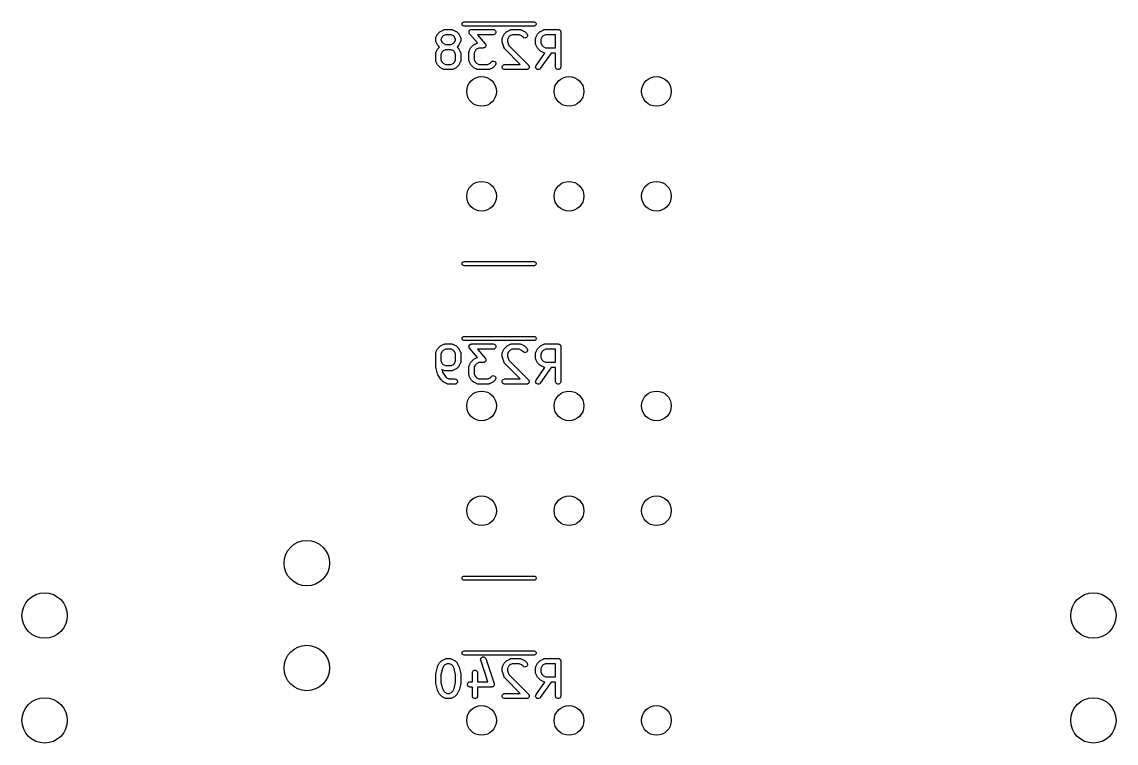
# Model space of a CAD drawing. Extents: x 25 to 326, y -201 to -21.
# Drawn here: x 149.35 to 180.65, y -200.65 to -180.01 of the extents above; entities that cross this region are included whole.
import ezdxf

# ---------------------------------------------------------------- set-up
doc = ezdxf.new("R2010")
doc.units = 0
doc.header["$MEASUREMENT"] = 0
doc.layers.add('BLACK', color=7, linetype='CONTINUOUS')

msp = doc.modelspace()

# ---------------------------------------------------------------- linework, layer by layer
at = {"layer": 'Black'}
for p, q in [((161.314, -180.29), (161.324, -180.283)), ((161.324, -180.283), (161.419, -180.235)), ((161.419, -180.235), (161.423, -180.234)), ((161.423, -180.234), (161.427, -180.232)), ((161.427, -180.232), (161.435, -180.23)), ((161.435, -180.23), (161.444, -180.228)), ((161.444, -180.228), (161.448, -180.228)), ((161.448, -180.228), (161.452, -180.227)), ((161.452, -180.227), (161.643, -180.227)), ((161.643, -180.227), (161.647, -180.228)), ((161.647, -180.228), (161.651, -180.228)), ((161.651, -180.228), (161.66, -180.23)), ((161.66, -180.23), (161.669, -180.232)), ((161.669, -180.232), (161.672, -180.234)), ((161.672, -180.234), (161.676, -180.235)), ((161.676, -180.235), (161.772, -180.283)), ((161.772, -180.283), (161.781, -180.29)), ((161.941, -180.06), (161.948, -180.04)), ((161.941, -180.08), (161.941, -180.06)), ((161.948, -180.1), (161.941, -180.08)), ((161.948, -180.04), (161.961, -180.024)), ((161.961, -180.116), (161.948, -180.1)), ((161.961, -180.024), (161.979, -180.014)), ((161.979, -180.126), (161.961, -180.116)), ((161.979, -180.014), (162, -180.01)), ((162, -180.13), (161.979, -180.126)), ((162, -180.01), (164, -180.01)), ((164, -180.13), (162, -180.13)), ((162.14, -180.289), (162.142, -180.284)), ((162.142, -180.284), (162.143, -180.278)), ((162.143, -180.278), (162.147, -180.272)), ((162.147, -180.272), (162.149, -180.265)), ((162.149, -180.265), (162.153, -180.26)), ((162.153, -180.26), (162.156, -180.255)), ((162.156, -180.255), (162.161, -180.251)), ((162.161, -180.251), (162.166, -180.245)), ((162.166, -180.245), (162.171, -180.242)), ((162.171, -180.242), (162.175, -180.238)), ((162.175, -180.238), (162.182, -180.236)), ((162.182, -180.236), (162.189, -180.232)), ((162.189, -180.232), (162.194, -180.231)), ((162.194, -180.231), (162.2, -180.229)), ((162.2, -180.229), (162.207, -180.229)), ((162.207, -180.229), (162.214, -180.227)), ((162.214, -180.227), (162.833, -180.227)), ((162.833, -180.227), (162.859, -180.232)), ((162.859, -180.232), (162.882, -180.245)), ((162.882, -180.245), (162.898, -180.265)), ((162.898, -180.265), (162.907, -180.289)), ((163.219, -180.29), (163.228, -180.283)), ((163.228, -180.283), (163.324, -180.235)), ((163.324, -180.235), (163.328, -180.234)), ((163.328, -180.234), (163.331, -180.232)), ((163.331, -180.232), (163.34, -180.23)), ((163.34, -180.23), (163.349, -180.228)), ((163.349, -180.228), (163.353, -180.228)), ((163.353, -180.228), (163.357, -180.227)), ((163.357, -180.227), (163.595, -180.227)), ((163.595, -180.227), (163.599, -180.228)), ((163.599, -180.228), (163.604, -180.228)), ((163.604, -180.228), (163.612, -180.23)), ((163.612, -180.23), (163.621, -180.232)), ((163.621, -180.232), (163.625, -180.234)), ((163.625, -180.234), (163.629, -180.235)), ((163.629, -180.235), (163.724, -180.283)), ((163.724, -180.283), (163.734, -180.29)), ((164, -180.01), (164.021, -180.014)), ((164.021, -180.126), (164, -180.13)), ((164.021, -180.014), (164.039, -180.024)), ((164.039, -180.116), (164.021, -180.126)), ((164.039, -180.024), (164.052, -180.04)), ((164.052, -180.1), (164.039, -180.116)), ((164.052, -180.04), (164.059, -180.06)), ((164.059, -180.08), (164.052, -180.1)), ((164.059, -180.06), (164.059, -180.08)), ((164.171, -180.29), (164.181, -180.283)), ((164.181, -180.283), (164.276, -180.235)), ((164.276, -180.235), (164.28, -180.234)), ((164.28, -180.234), (164.284, -180.232)), ((164.284, -180.232), (164.293, -180.23)), ((164.293, -180.23), (164.301, -180.228)), ((164.301, -180.228), (164.305, -180.228)), ((164.305, -180.228), (164.31, -180.227)), ((164.31, -180.227), (164.69, -180.227)), ((164.69, -180.227), (164.697, -180.229)), ((164.697, -180.229), (164.703, -180.229)), ((164.703, -180.229), (164.71, -180.231)), ((164.71, -180.231), (164.716, -180.232)), ((164.716, -180.232), (164.722, -180.235)), ((164.722, -180.235), (164.728, -180.237)), ((164.728, -180.237), (164.733, -180.242)), ((164.733, -180.242), (164.739, -180.245)), ((164.739, -180.245), (164.743, -180.25)), ((164.743, -180.25), (164.748, -180.254)), ((164.748, -180.254), (164.751, -180.26)), ((164.751, -180.26), (164.755, -180.265)), ((164.755, -180.265), (164.758, -180.271)), ((164.758, -180.271), (164.761, -180.277)), ((164.761, -180.277), (164.762, -180.283)), ((164.762, -180.283), (164.764, -180.289)), ((161.187, -180.484), (161.19, -180.476)), ((161.188, -180.489), (161.187, -180.484)), ((161.187, -180.493), (161.188, -180.489)), ((161.187, -180.54), (161.187, -180.493)), ((161.188, -180.545), (161.187, -180.54)), ((161.187, -180.549), (161.188, -180.545)), ((161.19, -180.557), (161.187, -180.549)), ((161.19, -180.476), (161.191, -180.467)), ((161.191, -180.566), (161.19, -180.557)), ((161.191, -180.467), (161.194, -180.463)), ((161.194, -180.57), (161.191, -180.566)), ((161.194, -180.463), (161.195, -180.459)), ((161.195, -180.574), (161.194, -180.57)), ((161.195, -180.459), (161.242, -180.364)), ((161.242, -180.669), (161.195, -180.574)), ((161.242, -180.364), (161.25, -180.354)), ((161.25, -180.354), (161.256, -180.345)), ((161.256, -180.345), (161.304, -180.297)), ((161.304, -180.297), (161.314, -180.29)), ((161.371, -180.442), (161.337, -180.511)), ((161.337, -180.511), (161.337, -180.523)), ((161.337, -180.523), (161.371, -180.591)), ((161.402, -180.412), (161.371, -180.442)), ((161.371, -180.591), (161.402, -180.622)), ((161.47, -180.377), (161.402, -180.412)), ((161.625, -180.377), (161.47, -180.377)), ((161.694, -180.412), (161.625, -180.377)), ((161.724, -180.442), (161.694, -180.412)), ((161.694, -180.622), (161.724, -180.591)), ((161.758, -180.511), (161.724, -180.442)), ((161.724, -180.591), (161.758, -180.523)), ((161.758, -180.523), (161.758, -180.511)), ((161.781, -180.29), (161.791, -180.297)), ((161.791, -180.297), (161.839, -180.345)), ((161.839, -180.345), (161.846, -180.354)), ((161.846, -180.354), (161.853, -180.364)), ((161.853, -180.364), (161.9, -180.459)), ((161.9, -180.574), (161.853, -180.669)), ((161.9, -180.459), (161.902, -180.463)), ((161.902, -180.57), (161.9, -180.574)), ((161.902, -180.463), (161.904, -180.467)), ((161.904, -180.566), (161.902, -180.57)), ((161.904, -180.467), (161.905, -180.476)), ((161.905, -180.557), (161.904, -180.566)), ((161.905, -180.476), (161.908, -180.484)), ((161.908, -180.549), (161.905, -180.557)), ((161.908, -180.484), (161.908, -180.489)), ((161.908, -180.489), (161.908, -180.493)), ((161.908, -180.493), (161.908, -180.54)), ((161.908, -180.54), (161.908, -180.545)), ((161.908, -180.545), (161.908, -180.549)), ((162.139, -180.304), (162.14, -180.297)), ((162.14, -180.31), (162.139, -180.304)), ((162.14, -180.297), (162.14, -180.289)), ((162.14, -180.315), (162.14, -180.31)), ((162.143, -180.322), (162.14, -180.315)), ((162.144, -180.329), (162.143, -180.322)), ((162.147, -180.334), (162.144, -180.329)), ((162.149, -180.34), (162.147, -180.334)), ((162.154, -180.345), (162.149, -180.34)), ((162.158, -180.352), (162.154, -180.345)), ((162.385, -180.612), (162.158, -180.352)), ((162.833, -180.377), (162.38, -180.377)), ((162.38, -180.377), (162.604, -180.634)), ((162.859, -180.373), (162.833, -180.377)), ((162.882, -180.36), (162.859, -180.373)), ((162.898, -180.34), (162.882, -180.36)), ((162.907, -180.315), (162.898, -180.34)), ((162.907, -180.289), (162.907, -180.315)), ((163.092, -180.484), (163.095, -180.476)), ((163.092, -180.489), (163.092, -180.484)), ((163.092, -180.493), (163.092, -180.489)), ((163.092, -180.588), (163.092, -180.493)), ((163.094, -180.6), (163.092, -180.588)), ((163.096, -180.612), (163.094, -180.6)), ((163.095, -180.476), (163.096, -180.467)), ((163.096, -180.467), (163.098, -180.463)), ((163.098, -180.463), (163.1, -180.459)), ((163.1, -180.459), (163.147, -180.364)), ((163.147, -180.364), (163.154, -180.354)), ((163.154, -180.354), (163.161, -180.345)), ((163.161, -180.345), (163.209, -180.297)), ((163.209, -180.297), (163.219, -180.29)), ((163.276, -180.442), (163.242, -180.511)), ((163.242, -180.511), (163.242, -180.576)), ((163.242, -180.576), (163.28, -180.69)), ((163.306, -180.412), (163.276, -180.442)), ((163.375, -180.377), (163.306, -180.412)), ((163.578, -180.377), (163.375, -180.377)), ((163.646, -180.412), (163.578, -180.377)), ((163.685, -180.451), (163.646, -180.412)), ((163.706, -180.466), (163.685, -180.451)), ((163.732, -180.472), (163.706, -180.466)), ((163.758, -180.47), (163.732, -180.472)), ((163.734, -180.29), (163.744, -180.297)), ((163.744, -180.297), (163.791, -180.345)), ((163.781, -180.459), (163.758, -180.47)), ((163.8, -180.441), (163.781, -180.459)), ((163.791, -180.345), (163.806, -180.366)), ((163.811, -180.417), (163.8, -180.441)), ((163.806, -180.366), (163.813, -180.391)), ((163.813, -180.391), (163.811, -180.417)), ((164.044, -180.493), (164.045, -180.489)), ((164.044, -180.636), (164.044, -180.493)), ((164.045, -180.484), (164.047, -180.476)), ((164.045, -180.489), (164.045, -180.484)), ((164.047, -180.476), (164.049, -180.467)), ((164.049, -180.467), (164.051, -180.463)), ((164.051, -180.463), (164.052, -180.459)), ((164.052, -180.459), (164.1, -180.364)), ((164.1, -180.364), (164.107, -180.354)), ((164.107, -180.354), (164.114, -180.345)), ((164.114, -180.345), (164.161, -180.297)), ((164.161, -180.297), (164.171, -180.29)), ((164.228, -180.442), (164.194, -180.511)), ((164.194, -180.511), (164.194, -180.618)), ((164.259, -180.412), (164.228, -180.442)), ((164.327, -180.377), (164.259, -180.412)), ((164.615, -180.377), (164.327, -180.377)), ((164.615, -180.751), (164.615, -180.377)), ((164.764, -180.289), (164.764, -180.296)), ((164.764, -180.296), (164.765, -180.302)), ((164.765, -180.302), (164.765, -181.302)), ((161.187, -180.913), (161.19, -180.904)), ((161.188, -180.917), (161.187, -180.913)), ((161.19, -180.904), (161.191, -180.896)), ((161.191, -180.896), (161.194, -180.892)), ((161.194, -180.892), (161.195, -180.888)), ((161.195, -180.888), (161.242, -180.793)), ((161.25, -180.679), (161.242, -180.669)), ((161.242, -180.793), (161.25, -180.783)), ((161.256, -180.689), (161.25, -180.679)), ((161.25, -180.783), (161.256, -180.773)), ((161.299, -180.731), (161.256, -180.689)), ((161.256, -180.773), (161.299, -180.731)), ((161.371, -180.871), (161.337, -180.939)), ((161.402, -180.84), (161.371, -180.871)), ((161.402, -180.622), (161.47, -180.656)), ((161.47, -180.806), (161.402, -180.84)), ((161.47, -180.656), (161.625, -180.656)), ((161.625, -180.806), (161.47, -180.806)), ((161.625, -180.656), (161.694, -180.622)), ((161.694, -180.84), (161.625, -180.806)), ((161.724, -180.871), (161.694, -180.84)), ((161.758, -180.939), (161.724, -180.871)), ((161.839, -180.689), (161.797, -180.731)), ((161.797, -180.731), (161.839, -180.773)), ((161.846, -180.679), (161.839, -180.689)), ((161.839, -180.773), (161.846, -180.783)), ((161.853, -180.669), (161.846, -180.679)), ((161.846, -180.783), (161.853, -180.793)), ((161.853, -180.793), (161.9, -180.888)), ((161.9, -180.888), (161.902, -180.892)), ((161.902, -180.892), (161.904, -180.896)), ((161.904, -180.896), (161.905, -180.904)), ((161.905, -180.904), (161.908, -180.913)), ((161.908, -180.913), (161.908, -180.917)), ((162.139, -180.874), (162.14, -180.87)), ((162.139, -181.112), (162.139, -180.874)), ((162.14, -180.865), (162.142, -180.857)), ((162.14, -180.87), (162.14, -180.865)), ((162.142, -180.857), (162.144, -180.848)), ((162.144, -180.848), (162.146, -180.844)), ((162.146, -180.844), (162.147, -180.84)), ((162.147, -180.84), (162.195, -180.745)), ((162.195, -180.745), (162.202, -180.735)), ((162.202, -180.735), (162.209, -180.726)), ((162.209, -180.726), (162.256, -180.678)), ((162.256, -180.678), (162.266, -180.671)), ((162.266, -180.671), (162.276, -180.664)), ((162.276, -180.664), (162.371, -180.616)), ((162.324, -180.823), (162.289, -180.892)), ((162.289, -180.892), (162.289, -181.094)), ((162.354, -180.793), (162.324, -180.823)), ((162.422, -180.758), (162.354, -180.793)), ((162.371, -180.616), (162.375, -180.615)), ((162.375, -180.615), (162.379, -180.613)), ((162.379, -180.613), (162.385, -180.612)), ((162.548, -180.758), (162.422, -180.758)), ((162.555, -180.757), (162.548, -180.758)), ((162.562, -180.757), (162.555, -180.757)), ((162.568, -180.755), (162.562, -180.757)), ((162.573, -180.754), (162.568, -180.755)), ((162.58, -180.75), (162.573, -180.754)), ((162.586, -180.747), (162.58, -180.75)), ((162.591, -180.744), (162.586, -180.747)), ((162.596, -180.741), (162.591, -180.744)), ((162.601, -180.735), (162.596, -180.741)), ((162.606, -180.73), (162.601, -180.735)), ((162.604, -180.634), (162.608, -180.64)), ((162.609, -180.725), (162.606, -180.73)), ((162.608, -180.64), (162.613, -180.646)), ((162.613, -180.721), (162.609, -180.725)), ((162.613, -180.646), (162.615, -180.651)), ((162.615, -180.714), (162.613, -180.721)), ((162.615, -180.651), (162.618, -180.656)), ((162.619, -180.708), (162.615, -180.714)), ((162.618, -180.656), (162.619, -180.663)), ((162.619, -180.663), (162.621, -180.67)), ((162.621, -180.696), (162.619, -180.702)), ((162.619, -180.702), (162.619, -180.708)), ((162.621, -180.67), (162.621, -180.676)), ((162.621, -180.676), (162.623, -180.682)), ((162.623, -180.682), (162.621, -180.689)), ((162.621, -180.689), (162.621, -180.696)), ((163.143, -180.755), (163.096, -180.612)), ((163.145, -180.758), (163.143, -180.755)), ((163.146, -180.763), (163.145, -180.758)), ((163.151, -180.77), (163.146, -180.763)), ((163.156, -180.778), (163.151, -180.77)), ((163.159, -180.78), (163.156, -180.778)), ((163.161, -180.784), (163.159, -180.78)), ((163.605, -181.227), (163.161, -180.784)), ((163.28, -180.69), (163.839, -181.249)), ((164.045, -180.64), (164.044, -180.636)), ((164.045, -180.644), (164.045, -180.64)), ((164.047, -180.653), (164.045, -180.644)), ((164.049, -180.661), (164.047, -180.653)), ((164.051, -180.665), (164.049, -180.661)), ((164.052, -180.669), (164.051, -180.665)), ((164.1, -180.764), (164.052, -180.669)), ((164.058, -181.259), (164.308, -180.901)), ((164.107, -180.774), (164.1, -180.764)), ((164.114, -180.784), (164.107, -180.774)), ((164.161, -180.832), (164.114, -180.784)), ((164.171, -180.838), (164.161, -180.832)), ((164.181, -180.846), (164.171, -180.838)), ((164.491, -180.901), (164.18, -181.345)), ((164.276, -180.893), (164.181, -180.846)), ((164.194, -180.618), (164.228, -180.687)), ((164.228, -180.687), (164.259, -180.717)), ((164.259, -180.717), (164.327, -180.751)), ((164.28, -180.895), (164.276, -180.893)), ((164.284, -180.897), (164.28, -180.895)), ((164.293, -180.898), (164.284, -180.897)), ((164.301, -180.901), (164.293, -180.898)), ((164.305, -180.9), (164.301, -180.901)), ((164.308, -180.901), (164.305, -180.9)), ((164.327, -180.751), (164.615, -180.751)), ((164.615, -180.901), (164.491, -180.901)), ((164.615, -181.302), (164.615, -180.901)), ((161.187, -180.921), (161.188, -180.917)), ((161.187, -181.112), (161.187, -180.921)), ((161.188, -181.116), (161.187, -181.112)), ((161.187, -181.12), (161.188, -181.116)), ((161.19, -181.129), (161.187, -181.12)), ((161.191, -181.138), (161.19, -181.129)), ((161.194, -181.141), (161.191, -181.138)), ((161.195, -181.145), (161.194, -181.141)), ((161.242, -181.241), (161.195, -181.145)), ((161.337, -180.939), (161.337, -181.094)), ((161.337, -181.094), (161.371, -181.163)), ((161.371, -181.163), (161.402, -181.193)), ((161.402, -181.193), (161.47, -181.227)), ((161.47, -181.227), (161.625, -181.227)), ((161.625, -181.227), (161.694, -181.193)), ((161.694, -181.193), (161.724, -181.163)), ((161.724, -181.163), (161.758, -181.094)), ((161.758, -181.094), (161.758, -180.939)), ((161.9, -181.145), (161.853, -181.241)), ((161.902, -181.141), (161.9, -181.145)), ((161.904, -181.138), (161.902, -181.141)), ((161.905, -181.129), (161.904, -181.138)), ((161.908, -181.12), (161.905, -181.129)), ((161.908, -180.917), (161.908, -180.921)), ((161.908, -180.921), (161.908, -181.112)), ((161.908, -181.112), (161.908, -181.116)), ((161.908, -181.116), (161.908, -181.12)), ((162.14, -181.116), (162.139, -181.112)), ((162.14, -181.12), (162.14, -181.116)), ((162.142, -181.129), (162.14, -181.12)), ((162.144, -181.138), (162.142, -181.129)), ((162.146, -181.141), (162.144, -181.138)), ((162.147, -181.145), (162.146, -181.141)), ((162.195, -181.241), (162.147, -181.145)), ((162.289, -181.094), (162.324, -181.163)), ((162.324, -181.163), (162.354, -181.193)), ((162.354, -181.193), (162.422, -181.227)), ((162.422, -181.227), (162.673, -181.227)), ((162.673, -181.227), (162.741, -181.193)), ((162.741, -181.193), (162.78, -181.154)), ((162.78, -181.154), (162.802, -181.139)), ((162.802, -181.139), (162.827, -181.132)), ((162.827, -181.132), (162.853, -181.135)), ((162.853, -181.135), (162.876, -181.146)), ((162.876, -181.146), (162.895, -181.164)), ((162.895, -181.164), (162.906, -181.188)), ((162.908, -181.214), (162.901, -181.239)), ((162.906, -181.188), (162.908, -181.214)), ((163.141, -181.232), (163.167, -181.227)), ((163.167, -181.227), (163.605, -181.227)), ((161.25, -181.25), (161.242, -181.241)), ((161.256, -181.26), (161.25, -181.25)), ((161.304, -181.308), (161.256, -181.26)), ((161.314, -181.315), (161.304, -181.308)), ((161.324, -181.322), (161.314, -181.315)), ((161.419, -181.369), (161.324, -181.322)), ((161.423, -181.371), (161.419, -181.369)), ((161.427, -181.373), (161.423, -181.371)), ((161.435, -181.374), (161.427, -181.373)), ((161.444, -181.377), (161.435, -181.374)), ((161.448, -181.377), (161.444, -181.377)), ((161.452, -181.377), (161.448, -181.377)), ((161.643, -181.377), (161.452, -181.377)), ((161.647, -181.377), (161.643, -181.377)), ((161.651, -181.377), (161.647, -181.377)), ((161.66, -181.374), (161.651, -181.377)), ((161.669, -181.373), (161.66, -181.374)), ((161.672, -181.371), (161.669, -181.373)), ((161.676, -181.369), (161.672, -181.371)), ((161.772, -181.322), (161.676, -181.369)), ((161.781, -181.315), (161.772, -181.322)), ((161.791, -181.308), (161.781, -181.315)), ((161.839, -181.26), (161.791, -181.308)), ((161.846, -181.25), (161.839, -181.26)), ((161.853, -181.241), (161.846, -181.25)), ((162.202, -181.25), (162.195, -181.241)), ((162.209, -181.26), (162.202, -181.25)), ((162.256, -181.308), (162.209, -181.26)), ((162.266, -181.315), (162.256, -181.308)), ((162.276, -181.322), (162.266, -181.315)), ((162.371, -181.369), (162.276, -181.322)), ((162.375, -181.371), (162.371, -181.369)), ((162.379, -181.373), (162.375, -181.371)), ((162.388, -181.374), (162.379, -181.373)), ((162.396, -181.377), (162.388, -181.374)), ((162.401, -181.377), (162.396, -181.377)), ((162.405, -181.377), (162.401, -181.377)), ((162.69, -181.377), (162.405, -181.377)), ((162.695, -181.377), (162.69, -181.377)), ((162.699, -181.377), (162.695, -181.377)), ((162.707, -181.374), (162.699, -181.377)), ((162.716, -181.373), (162.707, -181.374)), ((162.72, -181.371), (162.716, -181.373)), ((162.724, -181.369), (162.72, -181.371)), ((162.819, -181.322), (162.724, -181.369)), ((162.829, -181.315), (162.819, -181.322)), ((162.839, -181.308), (162.829, -181.315)), ((162.886, -181.26), (162.839, -181.308)), ((162.901, -181.239), (162.886, -181.26)), ((163.093, -181.289), (163.102, -181.265)), ((163.093, -181.315), (163.093, -181.289)), ((163.102, -181.34), (163.093, -181.315)), ((163.102, -181.265), (163.118, -181.245)), ((163.118, -181.36), (163.102, -181.34)), ((163.118, -181.245), (163.141, -181.232)), ((163.141, -181.373), (163.118, -181.36)), ((163.167, -181.377), (163.141, -181.373)), ((163.786, -181.377), (163.167, -181.377)), ((163.795, -181.376), (163.786, -181.377)), ((163.805, -181.375), (163.795, -181.376)), ((163.808, -181.373), (163.805, -181.375)), ((163.811, -181.373), (163.808, -181.373)), ((163.82, -181.368), (163.811, -181.373)), ((163.829, -181.364), (163.82, -181.368)), ((163.831, -181.361), (163.829, -181.364)), ((163.834, -181.36), (163.831, -181.361)), ((163.84, -181.352), (163.834, -181.36)), ((163.839, -181.249), (163.844, -181.257)), ((163.847, -181.345), (163.84, -181.352)), ((163.844, -181.257), (163.851, -181.265)), ((163.849, -181.342), (163.847, -181.345)), ((163.851, -181.34), (163.849, -181.342)), ((163.851, -181.265), (163.852, -181.268)), ((163.854, -181.331), (163.851, -181.34)), ((163.852, -181.268), (163.854, -181.271)), ((163.854, -181.271), (163.856, -181.28)), ((163.858, -181.322), (163.854, -181.331)), ((163.856, -181.28), (163.86, -181.289)), ((163.86, -181.315), (163.858, -181.319)), ((163.858, -181.319), (163.858, -181.322)), ((163.86, -181.289), (163.86, -181.293)), ((163.86, -181.293), (163.86, -181.296)), ((163.86, -181.296), (163.86, -181.306)), ((163.86, -181.306), (163.86, -181.315)), ((164.044, -181.309), (164.047, -181.283)), ((164.051, -181.334), (164.044, -181.309)), ((164.047, -181.283), (164.058, -181.259)), ((164.066, -181.355), (164.051, -181.334)), ((164.087, -181.37), (164.066, -181.355)), ((164.113, -181.377), (164.087, -181.37)), ((164.138, -181.375), (164.113, -181.377)), ((164.162, -181.364), (164.138, -181.375)), ((164.18, -181.345), (164.162, -181.364)), ((164.62, -181.328), (164.615, -181.302)), ((164.633, -181.351), (164.62, -181.328)), ((164.653, -181.367), (164.633, -181.351)), ((164.677, -181.376), (164.653, -181.367)), ((164.703, -181.376), (164.677, -181.376)), ((164.728, -181.367), (164.703, -181.376)), ((164.748, -181.351), (164.728, -181.367)), ((164.761, -181.328), (164.748, -181.351)), ((164.765, -181.302), (164.761, -181.328)), ((161.941, -186.92), (161.948, -186.9)), ((161.941, -186.94), (161.941, -186.92)), ((161.948, -186.96), (161.941, -186.94)), ((161.948, -186.9), (161.961, -186.884)), ((161.961, -186.976), (161.948, -186.96)), ((161.961, -186.884), (161.979, -186.874)), ((161.979, -186.986), (161.961, -186.976)), ((161.979, -186.874), (162, -186.87)), ((162, -186.99), (161.979, -186.986)), ((162, -186.87), (164, -186.87)), ((164, -186.99), (162, -186.99)), ((164, -186.87), (164.021, -186.874)), ((164.021, -186.986), (164, -186.99)), ((164.021, -186.874), (164.039, -186.884)), ((164.039, -186.976), (164.021, -186.986)), ((164.039, -186.884), (164.052, -186.9)), ((164.052, -186.96), (164.039, -186.976)), ((164.052, -186.9), (164.059, -186.92)), ((164.059, -186.94), (164.052, -186.96)), ((164.059, -186.92), (164.059, -186.94)), ((161.941, -189.06), (161.948, -189.04)), ((161.948, -189.04), (161.961, -189.024)), ((161.961, -189.024), (161.979, -189.014)), ((161.979, -189.014), (162, -189.01)), ((162, -189.01), (164, -189.01)), ((164, -189.01), (164.021, -189.014)), ((164.021, -189.014), (164.039, -189.024)), ((164.039, -189.024), (164.052, -189.04)), ((164.052, -189.04), (164.059, -189.06)), ((161.195, -189.459), (161.242, -189.364)), ((161.242, -189.364), (161.25, -189.354)), ((161.25, -189.354), (161.256, -189.345)), ((161.256, -189.345), (161.304, -189.297)), ((161.304, -189.297), (161.314, -189.29)), ((161.314, -189.29), (161.324, -189.283)), ((161.324, -189.283), (161.419, -189.235)), ((161.419, -189.235), (161.423, -189.234)), ((161.423, -189.234), (161.427, -189.232)), ((161.427, -189.232), (161.435, -189.23)), ((161.435, -189.23), (161.444, -189.228)), ((161.444, -189.228), (161.448, -189.228)), ((161.448, -189.228), (161.452, -189.227)), ((161.452, -189.227), (161.643, -189.227)), ((161.643, -189.227), (161.647, -189.228)), ((161.647, -189.228), (161.651, -189.228)), ((161.651, -189.228), (161.66, -189.23)), ((161.66, -189.23), (161.669, -189.232)), ((161.669, -189.232), (161.672, -189.234)), ((161.672, -189.234), (161.676, -189.235)), ((161.676, -189.235), (161.772, -189.283)), ((161.772, -189.283), (161.781, -189.29)), ((161.781, -189.29), (161.791, -189.297)), ((161.791, -189.297), (161.839, -189.345)), ((161.839, -189.345), (161.846, -189.354)), ((161.846, -189.354), (161.853, -189.364)), ((161.853, -189.364), (161.9, -189.459)), ((161.941, -189.08), (161.941, -189.06)), ((161.948, -189.1), (161.941, -189.08)), ((161.961, -189.116), (161.948, -189.1)), ((161.979, -189.126), (161.961, -189.116)), ((162, -189.13), (161.979, -189.126)), ((164, -189.13), (162, -189.13)), ((162.139, -189.304), (162.14, -189.297)), ((162.14, -189.31), (162.139, -189.304)), ((162.14, -189.289), (162.142, -189.284)), ((162.14, -189.297), (162.14, -189.289)), ((162.14, -189.315), (162.14, -189.31)), ((162.143, -189.322), (162.14, -189.315)), ((162.142, -189.284), (162.143, -189.278)), ((162.143, -189.278), (162.147, -189.272)), ((162.144, -189.329), (162.143, -189.322)), ((162.147, -189.334), (162.144, -189.329)), ((162.147, -189.272), (162.149, -189.265)), ((162.149, -189.34), (162.147, -189.334)), ((162.149, -189.265), (162.153, -189.26)), ((162.154, -189.345), (162.149, -189.34)), ((162.153, -189.26), (162.156, -189.255)), ((162.158, -189.352), (162.154, -189.345)), ((162.156, -189.255), (162.161, -189.251)), ((162.385, -189.612), (162.158, -189.352)), ((162.161, -189.251), (162.166, -189.245)), ((162.166, -189.245), (162.171, -189.242)), ((162.171, -189.242), (162.175, -189.238)), ((162.175, -189.238), (162.182, -189.236)), ((162.182, -189.236), (162.189, -189.232)), ((162.189, -189.232), (162.194, -189.231)), ((162.194, -189.231), (162.2, -189.229)), ((162.2, -189.229), (162.207, -189.229)), ((162.207, -189.229), (162.214, -189.227)), ((162.214, -189.227), (162.833, -189.227)), ((162.833, -189.227), (162.859, -189.232)), ((162.859, -189.232), (162.882, -189.245)), ((162.882, -189.36), (162.859, -189.373)), ((162.882, -189.245), (162.898, -189.265)), ((162.898, -189.34), (162.882, -189.36)), ((162.898, -189.265), (162.907, -189.289)), ((162.907, -189.315), (162.898, -189.34)), ((162.907, -189.289), (162.907, -189.315)), ((163.1, -189.459), (163.147, -189.364)), ((163.147, -189.364), (163.154, -189.354)), ((163.154, -189.354), (163.161, -189.345)), ((163.161, -189.345), (163.209, -189.297)), ((163.209, -189.297), (163.219, -189.29)), ((163.219, -189.29), (163.228, -189.283)), ((163.228, -189.283), (163.324, -189.235)), ((163.324, -189.235), (163.328, -189.234)), ((163.328, -189.234), (163.331, -189.232)), ((163.331, -189.232), (163.34, -189.23)), ((163.34, -189.23), (163.349, -189.228)), ((163.349, -189.228), (163.353, -189.228)), ((163.353, -189.228), (163.357, -189.227)), ((163.357, -189.227), (163.595, -189.227)), ((163.595, -189.227), (163.599, -189.228)), ((163.599, -189.228), (163.604, -189.228)), ((163.604, -189.228), (163.612, -189.23)), ((163.612, -189.23), (163.621, -189.232)), ((163.621, -189.232), (163.625, -189.234)), ((163.625, -189.234), (163.629, -189.235)), ((163.629, -189.235), (163.724, -189.283)), ((163.724, -189.283), (163.734, -189.29)), ((163.734, -189.29), (163.744, -189.297)), ((163.744, -189.297), (163.791, -189.345)), ((163.791, -189.345), (163.806, -189.366)), ((164.021, -189.126), (164, -189.13)), ((164.039, -189.116), (164.021, -189.126)), ((164.052, -189.1), (164.039, -189.116)), ((164.059, -189.08), (164.052, -189.1)), ((164.052, -189.459), (164.1, -189.364)), ((164.059, -189.06), (164.059, -189.08)), ((164.1, -189.364), (164.107, -189.354)), ((164.107, -189.354), (164.114, -189.345)), ((164.114, -189.345), (164.161, -189.297)), ((164.161, -189.297), (164.171, -189.29)), ((164.171, -189.29), (164.181, -189.283)), ((164.181, -189.283), (164.276, -189.235)), ((164.276, -189.235), (164.28, -189.234)), ((164.28, -189.234), (164.284, -189.232)), ((164.284, -189.232), (164.293, -189.23)), ((164.293, -189.23), (164.301, -189.228)), ((164.301, -189.228), (164.305, -189.228)), ((164.305, -189.228), (164.31, -189.227)), ((164.31, -189.227), (164.69, -189.227)), ((164.69, -189.227), (164.697, -189.229)), ((164.697, -189.229), (164.703, -189.229)), ((164.703, -189.229), (164.71, -189.231)), ((164.71, -189.231), (164.716, -189.232)), ((164.716, -189.232), (164.722, -189.235)), ((164.722, -189.235), (164.728, -189.237)), ((164.728, -189.237), (164.733, -189.242)), ((164.733, -189.242), (164.739, -189.245)), ((164.739, -189.245), (164.743, -189.25)), ((164.743, -189.25), (164.748, -189.254)), ((164.748, -189.254), (164.751, -189.26)), ((164.751, -189.26), (164.755, -189.265)), ((164.755, -189.265), (164.758, -189.271)), ((164.758, -189.271), (164.761, -189.277)), ((164.761, -189.277), (164.762, -189.283)), ((164.762, -189.283), (164.764, -189.289)), ((164.764, -189.289), (164.764, -189.296)), ((164.764, -189.296), (164.765, -189.302)), ((164.765, -189.302), (164.765, -190.302)), ((161.187, -189.484), (161.19, -189.476)), ((161.188, -189.489), (161.187, -189.484)), ((161.187, -189.493), (161.188, -189.489)), ((161.187, -189.874), (161.187, -189.493)), ((161.19, -189.476), (161.191, -189.467)), ((161.191, -189.467), (161.194, -189.463)), ((161.194, -189.463), (161.195, -189.459)), ((161.371, -189.442), (161.337, -189.511)), ((161.337, -189.511), (161.337, -189.713)), ((161.402, -189.412), (161.371, -189.442)), ((161.47, -189.377), (161.402, -189.412)), ((161.625, -189.377), (161.47, -189.377)), ((161.694, -189.412), (161.625, -189.377)), ((161.724, -189.442), (161.694, -189.412)), ((161.758, -189.511), (161.724, -189.442)), ((161.758, -189.713), (161.758, -189.511)), ((161.9, -189.459), (161.902, -189.463)), ((161.902, -189.463), (161.904, -189.467)), ((161.904, -189.467), (161.905, -189.476)), ((161.905, -189.476), (161.908, -189.484)), ((161.908, -189.484), (161.908, -189.489)), ((161.908, -189.489), (161.908, -189.493)), ((161.908, -189.493), (161.908, -189.731)), ((162.209, -189.726), (162.256, -189.678)), ((162.256, -189.678), (162.266, -189.671)), ((162.266, -189.671), (162.276, -189.664)), ((162.276, -189.664), (162.371, -189.616)), ((162.371, -189.616), (162.375, -189.615)), ((162.375, -189.615), (162.379, -189.613)), ((162.379, -189.613), (162.385, -189.612)), ((162.833, -189.377), (162.38, -189.377)), ((162.38, -189.377), (162.604, -189.634)), ((162.604, -189.634), (162.608, -189.64)), ((162.608, -189.64), (162.613, -189.646)), ((162.613, -189.646), (162.615, -189.651)), ((162.615, -189.651), (162.618, -189.656)), ((162.618, -189.656), (162.619, -189.663)), ((162.619, -189.663), (162.621, -189.67)), ((162.621, -189.67), (162.621, -189.676)), ((162.621, -189.676), (162.623, -189.682)), ((162.859, -189.373), (162.833, -189.377)), ((163.092, -189.484), (163.095, -189.476)), ((163.092, -189.489), (163.092, -189.484)), ((163.092, -189.493), (163.092, -189.489)), ((163.092, -189.588), (163.092, -189.493)), ((163.094, -189.6), (163.092, -189.588)), ((163.096, -189.612), (163.094, -189.6)), ((163.095, -189.476), (163.096, -189.467)), ((163.096, -189.467), (163.098, -189.463)), ((163.143, -189.755), (163.096, -189.612)), ((163.098, -189.463), (163.1, -189.459)), ((163.276, -189.442), (163.242, -189.511)), ((163.242, -189.511), (163.242, -189.576)), ((163.242, -189.576), (163.28, -189.69)), ((163.306, -189.412), (163.276, -189.442)), ((163.375, -189.377), (163.306, -189.412)), ((163.578, -189.377), (163.375, -189.377)), ((163.646, -189.412), (163.578, -189.377)), ((163.685, -189.451), (163.646, -189.412)), ((163.706, -189.466), (163.685, -189.451)), ((163.732, -189.472), (163.706, -189.466)), ((163.758, -189.47), (163.732, -189.472)), ((163.781, -189.459), (163.758, -189.47)), ((163.8, -189.441), (163.781, -189.459)), ((163.811, -189.417), (163.8, -189.441)), ((163.806, -189.366), (163.813, -189.391)), ((163.813, -189.391), (163.811, -189.417)), ((164.044, -189.493), (164.045, -189.489)), ((164.044, -189.636), (164.044, -189.493)), ((164.045, -189.64), (164.044, -189.636)), ((164.045, -189.484), (164.047, -189.476)), ((164.045, -189.489), (164.045, -189.484)), ((164.045, -189.644), (164.045, -189.64)), ((164.047, -189.653), (164.045, -189.644)), ((164.047, -189.476), (164.049, -189.467)), ((164.049, -189.661), (164.047, -189.653)), ((164.049, -189.467), (164.051, -189.463)), ((164.051, -189.665), (164.049, -189.661)), ((164.051, -189.463), (164.052, -189.459)), ((164.052, -189.669), (164.051, -189.665)), ((164.1, -189.764), (164.052, -189.669)), ((164.228, -189.442), (164.194, -189.511)), ((164.194, -189.511), (164.194, -189.618)), ((164.194, -189.618), (164.228, -189.687)), ((164.259, -189.412), (164.228, -189.442)), ((164.327, -189.377), (164.259, -189.412)), ((164.615, -189.377), (164.327, -189.377)), ((164.615, -189.751), (164.615, -189.377)), ((161.188, -189.883), (161.187, -189.874)), ((161.189, -189.892), (161.188, -189.883)), ((161.237, -190.082), (161.189, -189.892)), ((161.337, -189.713), (161.371, -189.782)), ((161.419, -189.989), (161.361, -189.959)), ((161.361, -189.959), (161.379, -190.033)), ((161.371, -189.782), (161.402, -189.812)), ((161.402, -189.812), (161.47, -189.846)), ((161.423, -189.99), (161.419, -189.989)), ((161.427, -189.992), (161.423, -189.99)), ((161.47, -189.846), (161.625, -189.846)), ((161.625, -189.846), (161.694, -189.812)), ((161.672, -189.99), (161.669, -189.992)), ((161.676, -189.989), (161.672, -189.99)), ((161.772, -189.941), (161.676, -189.989)), ((161.694, -189.812), (161.724, -189.782)), ((161.724, -189.782), (161.758, -189.713)), ((161.781, -189.934), (161.772, -189.941)), ((161.791, -189.927), (161.781, -189.934)), ((161.839, -189.879), (161.791, -189.927)), ((161.846, -189.869), (161.839, -189.879)), ((161.853, -189.86), (161.846, -189.869)), ((161.9, -189.764), (161.853, -189.86)), ((161.902, -189.76), (161.9, -189.764)), ((161.904, -189.757), (161.902, -189.76)), ((161.905, -189.748), (161.904, -189.757)), ((161.908, -189.74), (161.905, -189.748)), ((161.908, -189.731), (161.908, -189.735)), ((161.908, -189.735), (161.908, -189.74)), ((162.139, -189.874), (162.14, -189.87)), ((162.139, -190.112), (162.139, -189.874)), ((162.14, -189.865), (162.142, -189.857)), ((162.14, -189.87), (162.14, -189.865)), ((162.142, -189.857), (162.144, -189.848)), ((162.144, -189.848), (162.146, -189.844)), ((162.146, -189.844), (162.147, -189.84)), ((162.147, -189.84), (162.195, -189.745)), ((162.195, -189.745), (162.202, -189.735)), ((162.202, -189.735), (162.209, -189.726)), ((162.324, -189.823), (162.289, -189.892)), ((162.289, -189.892), (162.289, -190.094)), ((162.354, -189.793), (162.324, -189.823)), ((162.422, -189.758), (162.354, -189.793)), ((162.548, -189.758), (162.422, -189.758)), ((162.555, -189.757), (162.548, -189.758)), ((162.562, -189.757), (162.555, -189.757)), ((162.568, -189.755), (162.562, -189.757)), ((162.573, -189.754), (162.568, -189.755)), ((162.58, -189.75), (162.573, -189.754)), ((162.586, -189.747), (162.58, -189.75)), ((162.591, -189.744), (162.586, -189.747)), ((162.596, -189.741), (162.591, -189.744)), ((162.601, -189.735), (162.596, -189.741)), ((162.606, -189.73), (162.601, -189.735)), ((162.609, -189.725), (162.606, -189.73)), ((162.613, -189.721), (162.609, -189.725)), ((162.615, -189.714), (162.613, -189.721)), ((162.619, -189.708), (162.615, -189.714)), ((162.621, -189.696), (162.619, -189.702)), ((162.619, -189.702), (162.619, -189.708)), ((162.623, -189.682), (162.621, -189.689)), ((162.621, -189.689), (162.621, -189.696)), ((163.145, -189.758), (163.143, -189.755)), ((163.146, -189.763), (163.145, -189.758)), ((163.151, -189.77), (163.146, -189.763)), ((163.156, -189.778), (163.151, -189.77)), ((163.159, -189.78), (163.156, -189.778)), ((163.161, -189.784), (163.159, -189.78)), ((163.605, -190.227), (163.161, -189.784)), ((163.28, -189.69), (163.839, -190.249)), ((164.058, -190.259), (164.308, -189.901)), ((164.107, -189.774), (164.1, -189.764)), ((164.114, -189.784), (164.107, -189.774)), ((164.161, -189.832), (164.114, -189.784)), ((164.171, -189.838), (164.161, -189.832)), ((164.181, -189.846), (164.171, -189.838)), ((164.491, -189.901), (164.18, -190.345)), ((164.276, -189.893), (164.181, -189.846)), ((164.228, -189.687), (164.259, -189.717)), ((164.259, -189.717), (164.327, -189.751)), ((164.28, -189.895), (164.276, -189.893)), ((164.284, -189.897), (164.28, -189.895)), ((164.293, -189.898), (164.284, -189.897)), ((164.301, -189.901), (164.293, -189.898)), ((164.305, -189.9), (164.301, -189.901)), ((164.308, -189.901), (164.305, -189.9)), ((164.327, -189.751), (164.615, -189.751)), ((164.615, -189.901), (164.491, -189.901)), ((164.615, -190.302), (164.615, -189.901)), ((161.242, -190.094), (161.237, -190.082)), ((161.247, -190.106), (161.242, -190.094)), ((161.342, -190.249), (161.247, -190.106)), ((161.347, -190.254), (161.342, -190.249)), ((161.352, -190.26), (161.347, -190.254)), ((161.399, -190.308), (161.352, -190.26)), ((161.379, -190.033), (161.463, -190.159)), ((161.435, -189.993), (161.427, -189.992)), ((161.444, -189.996), (161.435, -189.993)), ((161.448, -189.996), (161.444, -189.996)), ((161.452, -189.996), (161.448, -189.996)), ((161.643, -189.996), (161.452, -189.996)), ((161.463, -190.159), (161.497, -190.193)), ((161.497, -190.193), (161.565, -190.227)), ((161.565, -190.227), (161.738, -190.227)), ((161.647, -189.996), (161.643, -189.996)), ((161.651, -189.996), (161.647, -189.996)), ((161.66, -189.993), (161.651, -189.996)), ((161.669, -189.992), (161.66, -189.993)), ((161.738, -190.227), (161.764, -190.232)), ((161.764, -190.232), (161.786, -190.245)), ((161.786, -190.245), (161.803, -190.265)), ((161.803, -190.265), (161.812, -190.289)), ((161.812, -190.289), (161.812, -190.315)), ((162.14, -190.116), (162.139, -190.112)), ((162.14, -190.12), (162.14, -190.116)), ((162.142, -190.129), (162.14, -190.12)), ((162.144, -190.138), (162.142, -190.129)), ((162.146, -190.141), (162.144, -190.138)), ((162.147, -190.145), (162.146, -190.141)), ((162.195, -190.241), (162.147, -190.145)), ((162.202, -190.25), (162.195, -190.241)), ((162.209, -190.26), (162.202, -190.25)), ((162.256, -190.308), (162.209, -190.26)), ((162.289, -190.094), (162.324, -190.163)), ((162.324, -190.163), (162.354, -190.193)), ((162.354, -190.193), (162.422, -190.227)), ((162.422, -190.227), (162.673, -190.227)), ((162.673, -190.227), (162.741, -190.193)), ((162.741, -190.193), (162.78, -190.154)), ((162.78, -190.154), (162.802, -190.139)), ((162.802, -190.139), (162.827, -190.132)), ((162.827, -190.132), (162.853, -190.135)), ((162.886, -190.26), (162.839, -190.308)), ((162.853, -190.135), (162.876, -190.146)), ((162.876, -190.146), (162.895, -190.164)), ((162.901, -190.239), (162.886, -190.26)), ((162.895, -190.164), (162.906, -190.188)), ((162.908, -190.214), (162.901, -190.239)), ((162.906, -190.188), (162.908, -190.214)), ((163.093, -190.289), (163.102, -190.265)), ((163.093, -190.315), (163.093, -190.289)), ((163.102, -190.265), (163.118, -190.245)), ((163.118, -190.245), (163.141, -190.232)), ((163.141, -190.232), (163.167, -190.227)), ((163.167, -190.227), (163.605, -190.227)), ((163.839, -190.249), (163.844, -190.257)), ((163.844, -190.257), (163.851, -190.265)), ((163.851, -190.265), (163.852, -190.268)), ((163.852, -190.268), (163.854, -190.271)), ((163.854, -190.271), (163.856, -190.28)), ((163.856, -190.28), (163.86, -190.289)), ((163.86, -190.289), (163.86, -190.293)), ((163.86, -190.293), (163.86, -190.296)), ((163.86, -190.296), (163.86, -190.306)), ((164.044, -190.309), (164.047, -190.283)), ((164.047, -190.283), (164.058, -190.259)), ((164.62, -190.328), (164.615, -190.302)), ((164.765, -190.302), (164.761, -190.328)), ((161.409, -190.315), (161.399, -190.308)), ((161.419, -190.322), (161.409, -190.315)), ((161.514, -190.369), (161.419, -190.322)), ((161.518, -190.371), (161.514, -190.369)), ((161.522, -190.373), (161.518, -190.371)), ((161.531, -190.374), (161.522, -190.373)), ((161.539, -190.377), (161.531, -190.374)), ((161.543, -190.377), (161.539, -190.377)), ((161.548, -190.377), (161.543, -190.377)), ((161.738, -190.377), (161.548, -190.377)), ((161.764, -190.373), (161.738, -190.377)), ((161.786, -190.36), (161.764, -190.373)), ((161.803, -190.34), (161.786, -190.36)), ((161.812, -190.315), (161.803, -190.34)), ((162.266, -190.315), (162.256, -190.308)), ((162.276, -190.322), (162.266, -190.315)), ((162.371, -190.369), (162.276, -190.322)), ((162.375, -190.371), (162.371, -190.369)), ((162.379, -190.373), (162.375, -190.371)), ((162.388, -190.374), (162.379, -190.373)), ((162.396, -190.377), (162.388, -190.374)), ((162.401, -190.377), (162.396, -190.377)), ((162.405, -190.377), (162.401, -190.377)), ((162.69, -190.377), (162.405, -190.377)), ((162.695, -190.377), (162.69, -190.377)), ((162.699, -190.377), (162.695, -190.377)), ((162.707, -190.374), (162.699, -190.377)), ((162.716, -190.373), (162.707, -190.374)), ((162.72, -190.371), (162.716, -190.373)), ((162.724, -190.369), (162.72, -190.371)), ((162.819, -190.322), (162.724, -190.369)), ((162.829, -190.315), (162.819, -190.322)), ((162.839, -190.308), (162.829, -190.315)), ((163.102, -190.34), (163.093, -190.315)), ((163.118, -190.36), (163.102, -190.34)), ((163.141, -190.373), (163.118, -190.36)), ((163.167, -190.377), (163.141, -190.373)), ((163.786, -190.377), (163.167, -190.377)), ((163.795, -190.376), (163.786, -190.377)), ((163.805, -190.375), (163.795, -190.376)), ((163.808, -190.373), (163.805, -190.375)), ((163.811, -190.373), (163.808, -190.373)), ((163.82, -190.368), (163.811, -190.373)), ((163.829, -190.364), (163.82, -190.368)), ((163.831, -190.361), (163.829, -190.364)), ((163.834, -190.36), (163.831, -190.361)), ((163.84, -190.352), (163.834, -190.36)), ((163.847, -190.345), (163.84, -190.352)), ((163.849, -190.342), (163.847, -190.345)), ((163.851, -190.34), (163.849, -190.342)), ((163.854, -190.331), (163.851, -190.34)), ((163.858, -190.322), (163.854, -190.331)), ((163.86, -190.315), (163.858, -190.319)), ((163.858, -190.319), (163.858, -190.322)), ((163.86, -190.306), (163.86, -190.315)), ((164.051, -190.334), (164.044, -190.309)), ((164.066, -190.355), (164.051, -190.334)), ((164.087, -190.37), (164.066, -190.355)), ((164.113, -190.377), (164.087, -190.37)), ((164.138, -190.375), (164.113, -190.377)), ((164.162, -190.364), (164.138, -190.375)), ((164.18, -190.345), (164.162, -190.364)), ((164.633, -190.351), (164.62, -190.328)), ((164.653, -190.367), (164.633, -190.351)), ((164.677, -190.376), (164.653, -190.367)), ((164.703, -190.376), (164.677, -190.376)), ((164.728, -190.367), (164.703, -190.376)), ((164.748, -190.351), (164.728, -190.367)), ((164.761, -190.328), (164.748, -190.351)), ((161.941, -195.92), (161.948, -195.9)), ((161.941, -195.94), (161.941, -195.92)), ((161.948, -195.9), (161.961, -195.884)), ((161.961, -195.884), (161.979, -195.874)), ((161.979, -195.874), (162, -195.87)), ((162, -195.87), (164, -195.87)), ((164, -195.87), (164.021, -195.874)), ((164.021, -195.874), (164.039, -195.884)), ((164.039, -195.884), (164.052, -195.9)), ((164.052, -195.9), (164.059, -195.92)), ((164.059, -195.92), (164.059, -195.94)), ((161.948, -195.96), (161.941, -195.94)), ((161.961, -195.976), (161.948, -195.96)), ((161.979, -195.986), (161.961, -195.976)), ((162, -195.99), (161.979, -195.986)), ((164, -195.99), (162, -195.99)), ((164.021, -195.986), (164, -195.99)), ((164.039, -195.976), (164.021, -195.986)), ((164.052, -195.96), (164.039, -195.976)), ((164.059, -195.94), (164.052, -195.96)), ((161.941, -198.06), (161.948, -198.04)), ((161.941, -198.08), (161.941, -198.06)), ((161.948, -198.1), (161.941, -198.08)), ((161.948, -198.04), (161.961, -198.024)), ((161.961, -198.116), (161.948, -198.1)), ((161.961, -198.024), (161.979, -198.014)), ((161.979, -198.126), (161.961, -198.116)), ((161.979, -198.014), (162, -198.01)), ((162, -198.13), (161.979, -198.126)), ((162, -198.01), (164, -198.01)), ((164, -198.01), (164.021, -198.014)), ((164.021, -198.126), (164, -198.13)), ((164.021, -198.014), (164.039, -198.024)), ((164.039, -198.116), (164.021, -198.126)), ((164.039, -198.024), (164.052, -198.04)), ((164.052, -198.1), (164.039, -198.116)), ((164.052, -198.04), (164.059, -198.06)), ((164.059, -198.08), (164.052, -198.1)), ((164.059, -198.06), (164.059, -198.08)), ((161.242, -198.459), (161.29, -198.364)), ((161.29, -198.364), (161.297, -198.354)), ((161.297, -198.354), (161.304, -198.345)), ((161.304, -198.345), (161.352, -198.297)), ((161.352, -198.297), (161.362, -198.29)), ((161.362, -198.29), (161.371, -198.283)), ((161.371, -198.283), (161.466, -198.235)), ((161.419, -198.442), (161.38, -198.519)), ((161.449, -198.412), (161.419, -198.442)), ((161.518, -198.377), (161.449, -198.412)), ((161.466, -198.235), (161.471, -198.234)), ((161.471, -198.234), (161.474, -198.232)), ((161.474, -198.232), (161.483, -198.23)), ((161.483, -198.23), (161.491, -198.228)), ((161.491, -198.228), (161.496, -198.228)), ((161.496, -198.228), (161.5, -198.227)), ((161.5, -198.227), (161.595, -198.227)), ((161.578, -198.377), (161.518, -198.377)), ((161.646, -198.412), (161.578, -198.377)), ((161.595, -198.227), (161.599, -198.228)), ((161.599, -198.228), (161.604, -198.228)), ((161.604, -198.228), (161.612, -198.23)), ((161.612, -198.23), (161.621, -198.232)), ((161.621, -198.232), (161.625, -198.234)), ((161.625, -198.234), (161.629, -198.235)), ((161.629, -198.235), (161.724, -198.283)), ((161.676, -198.442), (161.646, -198.412)), ((161.715, -198.519), (161.676, -198.442)), ((161.724, -198.283), (161.734, -198.29)), ((161.734, -198.29), (161.744, -198.297)), ((161.744, -198.297), (161.791, -198.345)), ((161.791, -198.345), (161.798, -198.354)), ((161.798, -198.354), (161.805, -198.364)), ((161.805, -198.364), (161.853, -198.459)), ((164, -198.13), (162, -198.13)), ((162.473, -198.253), (162.478, -198.227)), ((162.476, -198.278), (162.473, -198.253)), ((162.682, -198.894), (162.476, -198.278)), ((162.478, -198.227), (162.492, -198.205)), ((162.492, -198.205), (162.512, -198.189)), ((162.512, -198.189), (162.537, -198.181)), ((162.537, -198.181), (162.563, -198.181)), ((162.563, -198.181), (162.587, -198.191)), ((162.587, -198.191), (162.606, -198.208)), ((162.606, -198.208), (162.619, -198.231)), ((162.619, -198.231), (162.857, -198.945)), ((163.1, -198.459), (163.147, -198.364)), ((163.147, -198.364), (163.154, -198.354)), ((163.154, -198.354), (163.161, -198.345)), ((163.161, -198.345), (163.209, -198.297)), ((163.209, -198.297), (163.219, -198.29)), ((163.219, -198.29), (163.228, -198.283)), ((163.228, -198.283), (163.324, -198.235)), ((163.276, -198.442), (163.242, -198.511)), ((163.306, -198.412), (163.276, -198.442)), ((163.375, -198.377), (163.306, -198.412)), ((163.324, -198.235), (163.328, -198.234)), ((163.328, -198.234), (163.331, -198.232)), ((163.331, -198.232), (163.34, -198.23)), ((163.34, -198.23), (163.349, -198.228)), ((163.349, -198.228), (163.353, -198.228)), ((163.353, -198.228), (163.357, -198.227)), ((163.357, -198.227), (163.595, -198.227)), ((163.578, -198.377), (163.375, -198.377)), ((163.646, -198.412), (163.578, -198.377)), ((163.595, -198.227), (163.599, -198.228)), ((163.599, -198.228), (163.604, -198.228)), ((163.604, -198.228), (163.612, -198.23)), ((163.612, -198.23), (163.621, -198.232)), ((163.621, -198.232), (163.625, -198.234)), ((163.625, -198.234), (163.629, -198.235)), ((163.629, -198.235), (163.724, -198.283)), ((163.685, -198.451), (163.646, -198.412)), ((163.724, -198.283), (163.734, -198.29)), ((163.734, -198.29), (163.744, -198.297)), ((163.744, -198.297), (163.791, -198.345)), ((163.8, -198.441), (163.781, -198.459)), ((163.791, -198.345), (163.806, -198.366)), ((163.811, -198.417), (163.8, -198.441)), ((163.806, -198.366), (163.813, -198.391)), ((163.813, -198.391), (163.811, -198.417)), ((164.052, -198.459), (164.1, -198.364)), ((164.1, -198.364), (164.107, -198.354)), ((164.107, -198.354), (164.114, -198.345)), ((164.114, -198.345), (164.161, -198.297)), ((164.161, -198.297), (164.171, -198.29)), ((164.171, -198.29), (164.181, -198.283)), ((164.181, -198.283), (164.276, -198.235)), ((164.228, -198.442), (164.194, -198.511)), ((164.259, -198.412), (164.228, -198.442)), ((164.327, -198.377), (164.259, -198.412)), ((164.276, -198.235), (164.28, -198.234)), ((164.28, -198.234), (164.284, -198.232)), ((164.284, -198.232), (164.293, -198.23)), ((164.293, -198.23), (164.301, -198.228)), ((164.301, -198.228), (164.305, -198.228)), ((164.305, -198.228), (164.31, -198.227)), ((164.31, -198.227), (164.69, -198.227)), ((164.615, -198.377), (164.327, -198.377)), ((164.615, -198.751), (164.615, -198.377)), ((164.69, -198.227), (164.697, -198.229)), ((164.697, -198.229), (164.703, -198.229)), ((164.703, -198.229), (164.71, -198.231)), ((164.71, -198.231), (164.716, -198.232)), ((164.716, -198.232), (164.722, -198.235)), ((164.722, -198.235), (164.728, -198.237)), ((164.728, -198.237), (164.733, -198.242)), ((164.733, -198.242), (164.739, -198.245)), ((164.739, -198.245), (164.743, -198.25)), ((164.743, -198.25), (164.748, -198.254)), ((164.748, -198.254), (164.751, -198.26)), ((164.751, -198.26), (164.755, -198.265)), ((164.755, -198.265), (164.758, -198.271)), ((164.758, -198.271), (164.761, -198.277)), ((164.761, -198.277), (164.762, -198.283)), ((164.762, -198.283), (164.764, -198.289)), ((164.764, -198.289), (164.764, -198.296)), ((164.764, -198.296), (164.765, -198.302)), ((164.765, -198.302), (164.765, -199.302)), ((161.187, -198.683), (161.188, -198.674)), ((161.187, -198.921), (161.187, -198.683)), ((161.188, -198.674), (161.189, -198.665)), ((161.189, -198.665), (161.237, -198.475)), ((161.237, -198.475), (161.24, -198.467)), ((161.24, -198.467), (161.242, -198.459)), ((161.38, -198.519), (161.337, -198.693)), ((161.337, -198.693), (161.337, -198.912)), ((161.758, -198.693), (161.715, -198.519)), ((161.758, -198.912), (161.758, -198.693)), ((161.853, -198.459), (161.855, -198.467)), ((161.855, -198.467), (161.858, -198.475)), ((161.858, -198.475), (161.906, -198.665)), ((161.906, -198.665), (161.907, -198.674)), ((161.907, -198.674), (161.908, -198.683)), ((161.908, -198.683), (161.908, -198.921)), ((162.235, -198.636), (162.239, -198.61)), ((162.235, -198.894), (162.235, -198.636)), ((162.239, -198.61), (162.252, -198.588)), ((162.252, -198.588), (162.272, -198.571)), ((162.272, -198.571), (162.296, -198.562)), ((162.296, -198.562), (162.323, -198.562)), ((162.323, -198.562), (162.347, -198.571)), ((162.347, -198.571), (162.367, -198.588)), ((162.367, -198.588), (162.38, -198.61)), ((162.38, -198.61), (162.385, -198.636)), ((162.385, -198.636), (162.385, -198.894)), ((163.092, -198.484), (163.095, -198.476)), ((163.092, -198.489), (163.092, -198.484)), ((163.092, -198.493), (163.092, -198.489)), ((163.092, -198.588), (163.092, -198.493)), ((163.094, -198.6), (163.092, -198.588)), ((163.096, -198.612), (163.094, -198.6)), ((163.095, -198.476), (163.096, -198.467)), ((163.096, -198.467), (163.098, -198.463)), ((163.143, -198.755), (163.096, -198.612)), ((163.098, -198.463), (163.1, -198.459)), ((163.145, -198.758), (163.143, -198.755)), ((163.242, -198.511), (163.242, -198.576)), ((163.242, -198.576), (163.28, -198.69)), ((163.28, -198.69), (163.839, -199.249)), ((163.706, -198.466), (163.685, -198.451)), ((163.732, -198.472), (163.706, -198.466)), ((163.758, -198.47), (163.732, -198.472)), ((163.781, -198.459), (163.758, -198.47)), ((164.044, -198.493), (164.045, -198.489)), ((164.044, -198.636), (164.044, -198.493)), ((164.045, -198.64), (164.044, -198.636)), ((164.045, -198.484), (164.047, -198.476)), ((164.045, -198.489), (164.045, -198.484)), ((164.045, -198.644), (164.045, -198.64)), ((164.047, -198.653), (164.045, -198.644)), ((164.047, -198.476), (164.049, -198.467)), ((164.049, -198.661), (164.047, -198.653)), ((164.049, -198.467), (164.051, -198.463)), ((164.051, -198.665), (164.049, -198.661)), ((164.051, -198.463), (164.052, -198.459)), ((164.052, -198.669), (164.051, -198.665)), ((164.1, -198.764), (164.052, -198.669)), ((164.194, -198.511), (164.194, -198.618)), ((164.194, -198.618), (164.228, -198.687)), ((164.228, -198.687), (164.259, -198.717)), ((164.259, -198.717), (164.327, -198.751)), ((164.327, -198.751), (164.615, -198.751)), ((161.188, -198.93), (161.187, -198.921)), ((161.189, -198.94), (161.188, -198.93)), ((161.237, -199.13), (161.189, -198.94)), ((161.337, -198.912), (161.38, -199.086)), ((161.715, -199.086), (161.758, -198.912)), ((161.906, -198.94), (161.858, -199.13)), ((161.907, -198.93), (161.906, -198.94)), ((161.908, -198.921), (161.907, -198.93)), ((162.093, -198.956), (162.102, -198.932)), ((162.093, -198.982), (162.093, -198.956)), ((162.102, -199.007), (162.093, -198.982)), ((162.102, -198.932), (162.118, -198.912)), ((162.118, -199.027), (162.102, -199.007)), ((162.118, -198.912), (162.141, -198.899)), ((162.141, -199.04), (162.118, -199.027)), ((162.141, -198.899), (162.167, -198.894)), ((162.167, -199.044), (162.141, -199.04)), ((162.167, -198.894), (162.235, -198.894)), ((162.235, -199.044), (162.167, -199.044)), ((162.235, -199.302), (162.235, -199.044)), ((162.385, -198.894), (162.682, -198.894)), ((162.786, -199.044), (162.385, -199.044)), ((162.385, -199.044), (162.385, -199.302)), ((162.791, -199.043), (162.786, -199.044)), ((162.797, -199.043), (162.791, -199.043)), ((162.804, -199.041), (162.797, -199.043)), ((162.811, -199.04), (162.804, -199.041)), ((162.816, -199.037), (162.811, -199.04)), ((162.821, -199.035), (162.816, -199.037)), ((162.827, -199.03), (162.821, -199.035)), ((162.834, -199.027), (162.827, -199.03)), ((162.837, -199.022), (162.834, -199.027)), ((162.842, -199.019), (162.837, -199.022)), ((162.846, -199.012), (162.842, -199.019)), ((162.851, -199.007), (162.846, -199.012)), ((162.853, -199.001), (162.851, -199.007)), ((162.855, -198.997), (162.853, -199.001)), ((162.857, -198.989), (162.855, -198.997)), ((162.857, -198.945), (162.858, -198.951)), ((162.86, -198.982), (162.857, -198.989)), ((162.858, -198.951), (162.86, -198.956)), ((162.86, -198.956), (162.86, -198.964)), ((162.86, -198.964), (162.861, -198.971)), ((162.861, -198.971), (162.86, -198.977)), ((162.86, -198.977), (162.86, -198.982)), ((163.146, -198.763), (163.145, -198.758)), ((163.151, -198.77), (163.146, -198.763)), ((163.156, -198.778), (163.151, -198.77)), ((163.159, -198.78), (163.156, -198.778)), ((163.161, -198.784), (163.159, -198.78)), ((163.605, -199.227), (163.161, -198.784)), ((164.058, -199.259), (164.308, -198.901)), ((164.107, -198.774), (164.1, -198.764)), ((164.114, -198.784), (164.107, -198.774)), ((164.161, -198.832), (164.114, -198.784)), ((164.171, -198.838), (164.161, -198.832)), ((164.181, -198.846), (164.171, -198.838)), ((164.491, -198.901), (164.18, -199.345)), ((164.276, -198.893), (164.181, -198.846)), ((164.28, -198.895), (164.276, -198.893)), ((164.284, -198.897), (164.28, -198.895)), ((164.293, -198.898), (164.284, -198.897)), ((164.301, -198.901), (164.293, -198.898)), ((164.305, -198.9), (164.301, -198.901)), ((164.308, -198.901), (164.305, -198.9)), ((164.615, -198.901), (164.491, -198.901)), ((164.615, -199.302), (164.615, -198.901)), ((161.24, -199.138), (161.237, -199.13)), ((161.242, -199.145), (161.24, -199.138)), ((161.29, -199.241), (161.242, -199.145)), ((161.297, -199.25), (161.29, -199.241)), ((161.304, -199.26), (161.297, -199.25)), ((161.352, -199.308), (161.304, -199.26)), ((161.362, -199.315), (161.352, -199.308)), ((161.371, -199.322), (161.362, -199.315)), ((161.466, -199.369), (161.371, -199.322)), ((161.38, -199.086), (161.419, -199.163)), ((161.419, -199.163), (161.449, -199.193)), ((161.449, -199.193), (161.518, -199.227)), ((161.471, -199.371), (161.466, -199.369)), ((161.474, -199.373), (161.471, -199.371)), ((161.483, -199.374), (161.474, -199.373)), ((161.491, -199.377), (161.483, -199.374)), ((161.496, -199.377), (161.491, -199.377)), ((161.5, -199.377), (161.496, -199.377)), ((161.595, -199.377), (161.5, -199.377)), ((161.518, -199.227), (161.578, -199.227)), ((161.578, -199.227), (161.646, -199.193)), ((161.599, -199.377), (161.595, -199.377)), ((161.604, -199.377), (161.599, -199.377)), ((161.612, -199.374), (161.604, -199.377)), ((161.621, -199.373), (161.612, -199.374)), ((161.625, -199.371), (161.621, -199.373)), ((161.629, -199.369), (161.625, -199.371)), ((161.724, -199.322), (161.629, -199.369)), ((161.646, -199.193), (161.676, -199.163)), ((161.676, -199.163), (161.715, -199.086)), ((161.734, -199.315), (161.724, -199.322)), ((161.744, -199.308), (161.734, -199.315)), ((161.791, -199.26), (161.744, -199.308)), ((161.798, -199.25), (161.791, -199.26)), ((161.805, -199.241), (161.798, -199.25)), ((161.853, -199.145), (161.805, -199.241)), ((161.855, -199.138), (161.853, -199.145)), ((161.858, -199.13), (161.855, -199.138)), ((162.239, -199.328), (162.235, -199.302)), ((162.252, -199.351), (162.239, -199.328)), ((162.272, -199.367), (162.252, -199.351)), ((162.296, -199.376), (162.272, -199.367)), ((162.323, -199.376), (162.296, -199.376)), ((162.347, -199.367), (162.323, -199.376)), ((162.367, -199.351), (162.347, -199.367)), ((162.38, -199.328), (162.367, -199.351)), ((162.385, -199.302), (162.38, -199.328)), ((163.093, -199.289), (163.102, -199.265)), ((163.093, -199.315), (163.093, -199.289)), ((163.102, -199.34), (163.093, -199.315)), ((163.102, -199.265), (163.118, -199.245)), ((163.118, -199.36), (163.102, -199.34)), ((163.118, -199.245), (163.141, -199.232)), ((163.141, -199.373), (163.118, -199.36)), ((163.141, -199.232), (163.167, -199.227)), ((163.167, -199.377), (163.141, -199.373)), ((163.167, -199.227), (163.605, -199.227)), ((163.786, -199.377), (163.167, -199.377)), ((163.795, -199.376), (163.786, -199.377)), ((163.805, -199.375), (163.795, -199.376)), ((163.808, -199.373), (163.805, -199.375)), ((163.811, -199.373), (163.808, -199.373)), ((163.82, -199.368), (163.811, -199.373)), ((163.829, -199.364), (163.82, -199.368)), ((163.831, -199.361), (163.829, -199.364)), ((163.834, -199.36), (163.831, -199.361)), ((163.84, -199.352), (163.834, -199.36)), ((163.839, -199.249), (163.844, -199.257)), ((163.847, -199.345), (163.84, -199.352)), ((163.844, -199.257), (163.851, -199.265)), ((163.849, -199.342), (163.847, -199.345)), ((163.851, -199.34), (163.849, -199.342)), ((163.851, -199.265), (163.852, -199.268)), ((163.854, -199.331), (163.851, -199.34)), ((163.852, -199.268), (163.854, -199.271)), ((163.854, -199.271), (163.856, -199.28)), ((163.858, -199.322), (163.854, -199.331)), ((163.856, -199.28), (163.86, -199.289)), ((163.86, -199.315), (163.858, -199.319)), ((163.858, -199.319), (163.858, -199.322)), ((163.86, -199.289), (163.86, -199.293)), ((163.86, -199.293), (163.86, -199.296)), ((163.86, -199.296), (163.86, -199.306)), ((163.86, -199.306), (163.86, -199.315)), ((164.044, -199.309), (164.047, -199.283)), ((164.051, -199.334), (164.044, -199.309)), ((164.047, -199.283), (164.058, -199.259)), ((164.066, -199.355), (164.051, -199.334)), ((164.087, -199.37), (164.066, -199.355)), ((164.113, -199.377), (164.087, -199.37)), ((164.138, -199.375), (164.113, -199.377)), ((164.162, -199.364), (164.138, -199.375)), ((164.18, -199.345), (164.162, -199.364)), ((164.62, -199.328), (164.615, -199.302)), ((164.633, -199.351), (164.62, -199.328)), ((164.653, -199.367), (164.633, -199.351)), ((164.677, -199.376), (164.653, -199.367)), ((164.703, -199.376), (164.677, -199.376)), ((164.728, -199.367), (164.703, -199.376)), ((164.748, -199.351), (164.728, -199.367)), ((164.761, -199.328), (164.748, -199.351)), ((164.765, -199.302), (164.761, -199.328))]:
    msp.add_line(p, q, dxfattribs=at)
for centre, radius in [((162.5, -182), 0.425), ((165, -182), 0.425), ((167.5, -182), 0.425), ((162.5, -185), 0.425), ((165, -185), 0.425), ((167.5, -185), 0.425), ((162.5, -191), 0.425), ((165, -191), 0.425), ((167.5, -191), 0.425), ((162.5, -194), 0.425), ((165, -194), 0.425), ((167.5, -194), 0.425), ((157.5, -195.5), 0.65), ((150, -197), 0.65), ((180, -197), 0.65), ((157.5, -198.5), 0.65), ((150, -200), 0.65), ((180, -200), 0.65), ((162.5, -200), 0.425), ((165, -200), 0.425), ((167.5, -200), 0.425)]:
    msp.add_circle(centre, radius, dxfattribs=at)

doc.saveas('drawing.dxf')
